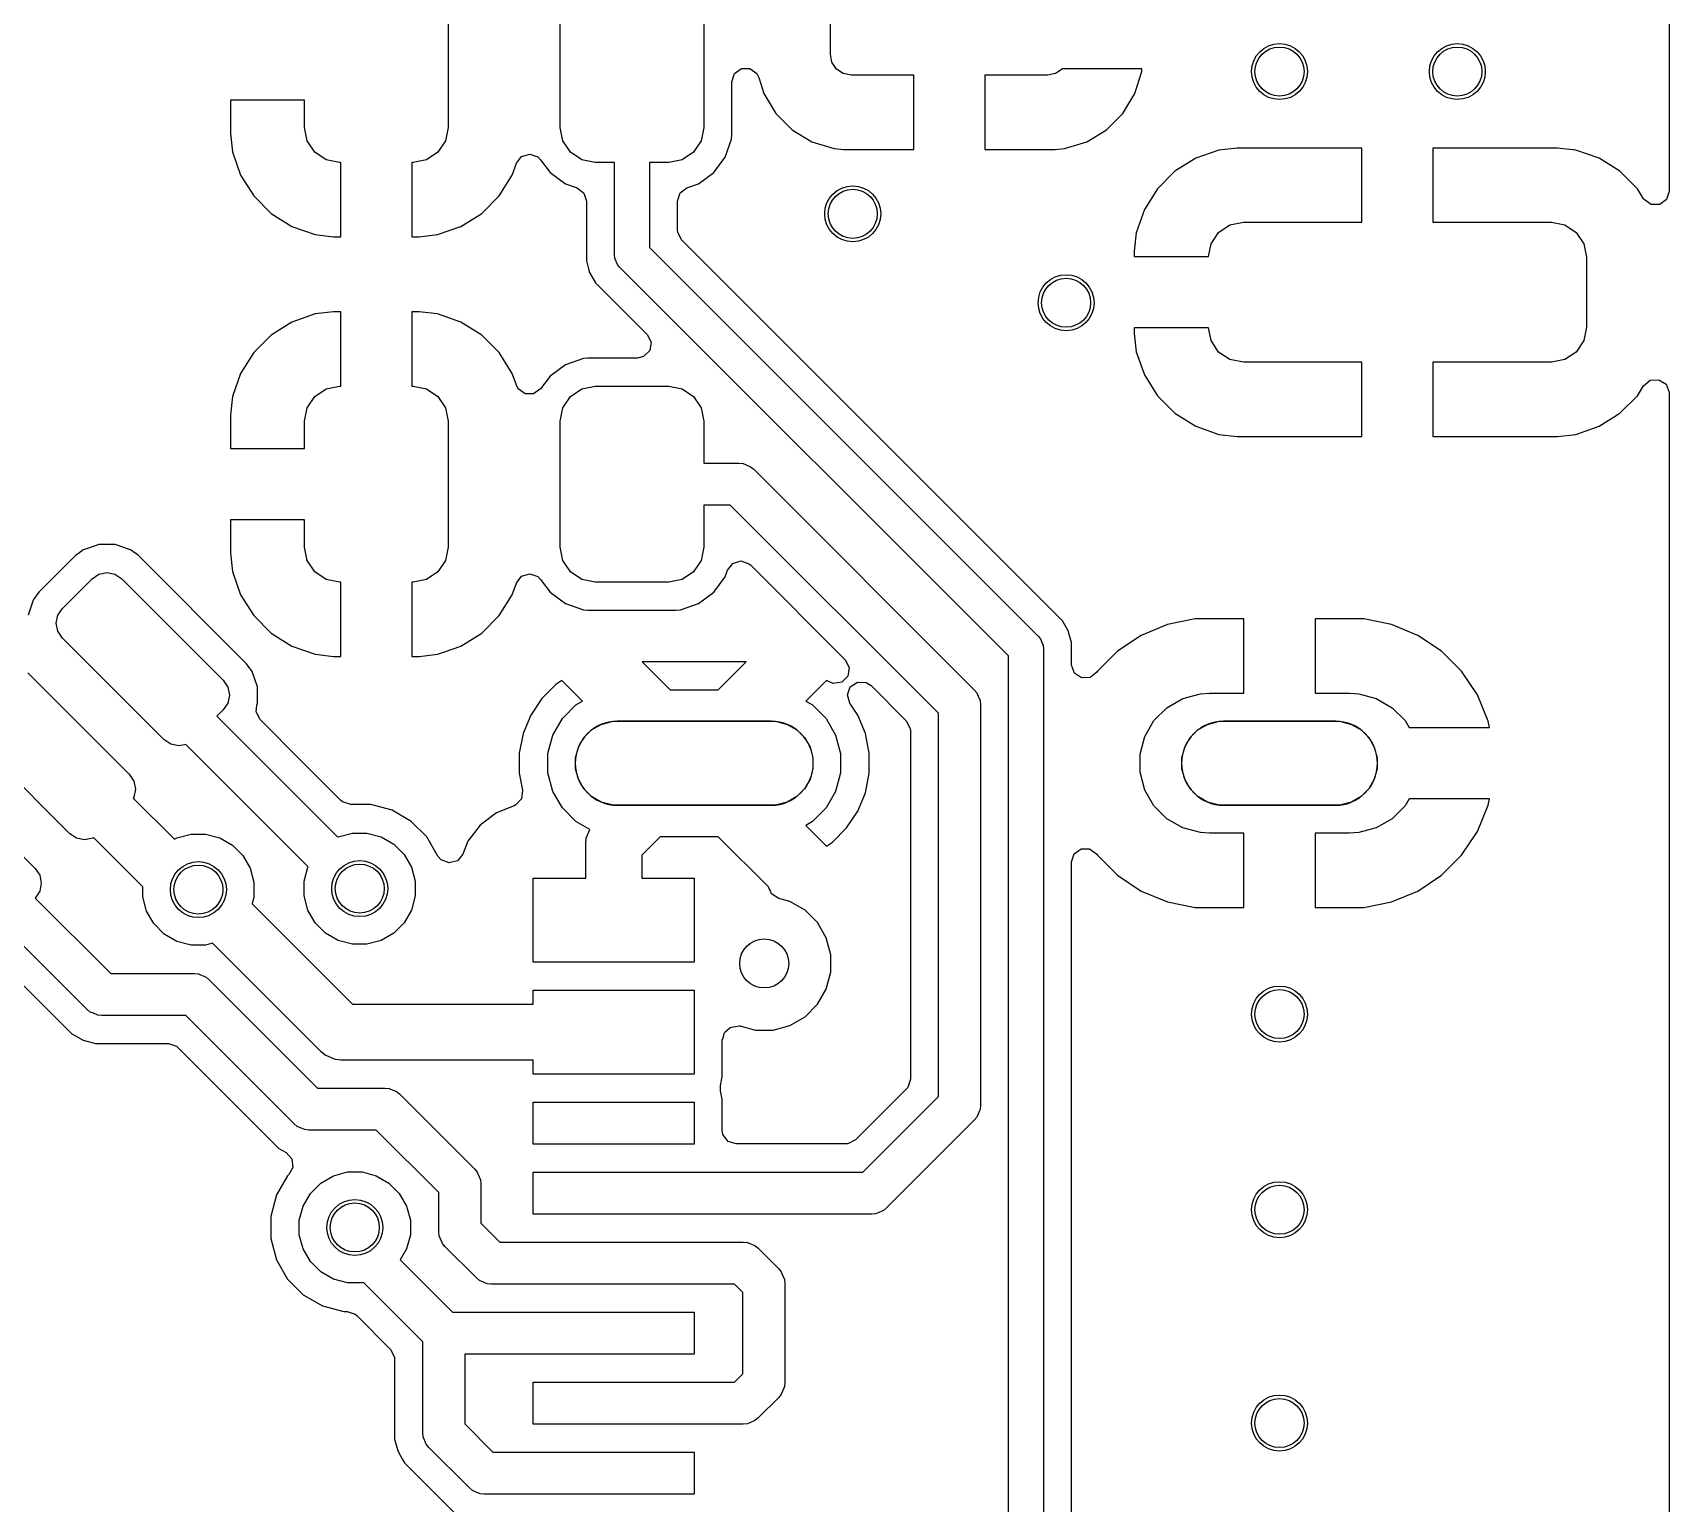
# Model space of a CAD drawing. Extents: x 3.9 to 7.48, y -4.89 to -2.91.
# Drawn here: x 7.0181 to 7.4783, y -4.6701 to -4.2566 of the extents above; entities that cross this region are included whole.
import ezdxf

# ---------------------------------------------------------------- set-up
doc = ezdxf.new("R2010")
doc.units = 0
doc.header["$MEASUREMENT"] = 0
doc.layers.add('BLACK', color=7, linetype='CONTINUOUS')

msp = doc.modelspace()

# ---------------------------------------------------------------- linework, layer by layer
at = {"layer": 'BLACK', "linetype": 'CONTINUOUS'}
for p, q in [((7.47826, -4.11383), (7.47826, -4.3012)), ((7.13493, -4.2478), (7.13493, -4.28323)), ((7.16642, -4.28323), (7.16642, -4.2478)), ((7.20678, -4.2478), (7.20678, -4.28323)), ((7.24238, -4.26263), (7.24238, -4.25082)), ((7.24283, -4.26489), (7.24238, -4.26263)), ((7.24411, -4.26681), (7.24283, -4.26489)), ((7.21467, -4.27037), (7.21542, -4.26808)), ((7.21542, -4.26808), (7.21736, -4.26667)), ((7.21736, -4.26667), (7.21977, -4.26667)), ((7.21977, -4.26667), (7.22172, -4.26808)), ((7.22172, -4.26808), (7.22229, -4.26921)), ((7.22229, -4.26921), (7.22369, -4.2737)), ((7.24602, -4.26809), (7.24411, -4.26681)), ((7.24828, -4.26854), (7.24602, -4.26809)), ((7.26584, -4.26854), (7.24828, -4.26854)), ((7.26584, -4.28941), (7.26584, -4.26854)), ((7.3034, -4.26854), (7.28584, -4.26854)), ((7.28584, -4.26854), (7.28584, -4.28941)), ((7.30566, -4.26809), (7.3034, -4.26854)), ((7.30758, -4.26681), (7.30566, -4.26809)), ((7.30763, -4.26673), (7.30758, -4.26681)), ((7.33, -4.26673), (7.30763, -4.26673)), ((7.32799, -4.2737), (7.32993, -4.2675)), ((7.32993, -4.2675), (7.33, -4.26673)), ((7.32993, -4.2675), (7.32993, -4.2675)), ((7.21467, -4.28537), (7.21467, -4.27037)), ((7.22369, -4.2737), (7.22369, -4.2737)), ((7.22369, -4.2737), (7.22705, -4.27927)), ((7.32463, -4.27927), (7.32799, -4.2737)), ((7.32799, -4.2737), (7.32799, -4.2737)), ((7.09457, -4.27552), (7.07371, -4.27552)), ((7.07371, -4.27552), (7.07371, -4.27552)), ((7.07371, -4.27552), (7.07371, -4.28496)), ((7.09457, -4.28323), (7.09457, -4.27552)), ((7.22705, -4.27927), (7.23165, -4.28386)), ((7.32003, -4.28386), (7.32463, -4.27927)), ((7.09532, -4.287), (7.09457, -4.28323)), ((7.13493, -4.28323), (7.13418, -4.287)), ((7.16717, -4.287), (7.16642, -4.28323)), ((7.20678, -4.28323), (7.20603, -4.287)), ((7.23165, -4.28386), (7.23721, -4.28723)), ((7.31447, -4.28723), (7.32003, -4.28386)), ((7.07371, -4.28496), (7.07429, -4.29011)), ((7.09746, -4.29019), (7.09532, -4.287)), ((7.13418, -4.287), (7.13204, -4.29019)), ((7.16931, -4.29019), (7.16717, -4.287)), ((7.20603, -4.287), (7.20389, -4.29019)), ((7.21279, -4.29161), (7.21456, -4.28657)), ((7.21456, -4.28657), (7.21467, -4.28537)), ((7.21467, -4.28537), (7.21467, -4.28537)), ((7.23721, -4.28723), (7.23721, -4.28723)), ((7.23721, -4.28723), (7.24342, -4.28916)), ((7.30826, -4.28916), (7.31447, -4.28723)), ((7.31447, -4.28723), (7.31447, -4.28723)), ((7.07429, -4.29011), (7.07429, -4.29011)), ((7.07429, -4.29011), (7.07657, -4.29664)), ((7.10065, -4.29233), (7.09746, -4.29019)), ((7.10441, -4.29308), (7.10065, -4.29233)), ((7.10475, -4.29308), (7.10441, -4.29308)), ((7.10475, -4.31394), (7.10475, -4.29308)), ((7.12508, -4.29308), (7.12475, -4.29308)), ((7.12475, -4.29308), (7.12475, -4.31394)), ((7.12885, -4.29233), (7.12508, -4.29308)), ((7.13204, -4.29019), (7.12885, -4.29233)), ((7.15409, -4.29332), (7.15555, -4.2914)), ((7.15555, -4.2914), (7.15786, -4.29071)), ((7.15786, -4.29071), (7.16013, -4.2915)), ((7.16013, -4.2915), (7.16091, -4.29229)), ((7.16091, -4.29229), (7.16358, -4.29592)), ((7.1725, -4.29233), (7.16931, -4.29019)), ((7.17627, -4.29308), (7.1725, -4.29233)), ((7.18168, -4.29308), (7.17627, -4.29308)), ((7.18168, -4.31902), (7.18168, -4.29308)), ((7.19693, -4.29308), (7.19152, -4.29308)), ((7.19152, -4.29308), (7.19152, -4.31698)), ((7.2007, -4.29233), (7.19693, -4.29308)), ((7.20389, -4.29019), (7.2007, -4.29233)), ((7.20962, -4.29592), (7.21279, -4.29161)), ((7.24342, -4.28916), (7.24342, -4.28916)), ((7.24342, -4.28916), (7.24612, -4.28941)), ((7.24612, -4.28941), (7.24612, -4.28941)), ((7.24612, -4.28941), (7.26584, -4.28941)), ((7.26584, -4.28941), (7.26584, -4.28941)), ((7.28584, -4.28941), (7.28584, -4.28941)), ((7.28584, -4.28941), (7.30556, -4.28941)), ((7.30556, -4.28941), (7.30826, -4.28916)), ((7.30556, -4.28941), (7.30556, -4.28941)), ((7.30826, -4.28916), (7.30826, -4.28916)), ((7.34511, -4.29188), (7.33925, -4.29556)), ((7.35164, -4.28959), (7.34511, -4.29188)), ((7.35679, -4.28901), (7.35164, -4.28959)), ((7.35164, -4.28959), (7.35164, -4.28959)), ((7.39182, -4.28901), (7.35679, -4.28901)), ((7.39182, -4.30988), (7.39182, -4.28901)), ((7.39182, -4.28901), (7.39182, -4.28901)), ((7.44686, -4.28901), (7.41182, -4.28901)), ((7.41182, -4.28901), (7.41182, -4.28901)), ((7.41182, -4.28901), (7.41182, -4.30988)), ((7.45201, -4.28959), (7.44686, -4.28901)), ((7.45854, -4.29188), (7.45201, -4.28959)), ((7.45201, -4.28959), (7.45201, -4.28959)), ((7.4644, -4.29556), (7.45854, -4.29188)), ((7.07657, -4.29664), (7.08025, -4.3025)), ((7.14925, -4.3025), (7.15293, -4.29664)), ((7.15293, -4.29664), (7.15409, -4.29332)), ((7.16358, -4.29592), (7.16358, -4.29592)), ((7.16358, -4.29592), (7.16358, -4.29592)), ((7.16358, -4.29592), (7.16358, -4.29592)), ((7.16358, -4.29592), (7.16358, -4.29592)), ((7.16358, -4.29592), (7.16788, -4.29909)), ((7.20532, -4.29909), (7.20962, -4.29592)), ((7.33925, -4.29556), (7.33436, -4.30045)), ((7.46929, -4.30045), (7.4644, -4.29556)), ((7.4644, -4.29556), (7.4644, -4.29556)), ((7.16788, -4.29909), (7.16788, -4.29909)), ((7.16788, -4.29909), (7.16788, -4.29909)), ((7.16788, -4.29909), (7.17117, -4.30024)), ((7.17117, -4.30024), (7.17309, -4.3017)), ((7.17309, -4.3017), (7.17379, -4.30392)), ((7.19942, -4.30392), (7.20016, -4.30163)), ((7.20016, -4.30163), (7.20203, -4.30024)), ((7.20203, -4.30024), (7.20532, -4.29909)), ((7.33436, -4.30045), (7.33067, -4.30631)), ((7.47106, -4.30327), (7.46929, -4.30045)), ((7.47826, -4.3012), (7.47752, -4.30349)), ((7.08025, -4.3025), (7.08515, -4.30739)), ((7.14435, -4.30739), (7.14925, -4.3025)), ((7.17379, -4.30392), (7.17379, -4.31733)), ((7.19942, -4.3121), (7.19942, -4.30392)), ((7.33067, -4.30631), (7.32839, -4.31284)), ((7.47121, -4.30349), (7.47106, -4.30327)), ((7.47316, -4.30491), (7.47121, -4.30349)), ((7.47557, -4.30491), (7.47316, -4.30491)), ((7.47752, -4.30349), (7.47557, -4.30491)), ((7.08515, -4.30739), (7.08515, -4.30739)), ((7.08515, -4.30739), (7.09101, -4.31108)), ((7.09101, -4.31108), (7.09754, -4.31336)), ((7.13196, -4.31336), (7.13849, -4.31108)), ((7.13849, -4.31108), (7.14435, -4.30739)), ((7.35156, -4.31276), (7.35475, -4.31063)), ((7.35475, -4.31063), (7.35852, -4.30988)), ((7.35852, -4.30988), (7.39182, -4.30988)), ((7.41182, -4.30988), (7.44513, -4.30988)), ((7.44513, -4.30988), (7.4489, -4.31063)), ((7.4489, -4.31063), (7.45209, -4.31276)), ((7.09754, -4.31336), (7.09754, -4.31336)), ((7.09754, -4.31336), (7.10269, -4.31394)), ((7.10269, -4.31394), (7.10269, -4.31394)), ((7.10269, -4.31394), (7.10475, -4.31394)), ((7.10475, -4.31394), (7.10475, -4.31394)), ((7.12475, -4.31394), (7.12475, -4.31394)), ((7.12475, -4.31394), (7.12681, -4.31394)), ((7.12681, -4.31394), (7.13196, -4.31336)), ((7.12681, -4.31394), (7.12681, -4.31394)), ((7.13196, -4.31336), (7.13196, -4.31336)), ((7.19946, -4.31271), (7.19942, -4.3121)), ((7.20056, -4.31486), (7.19946, -4.31271)), ((7.2037, -4.318), (7.20056, -4.31486)), ((7.32839, -4.31285), (7.32781, -4.318)), ((7.32839, -4.31284), (7.32839, -4.31285)), ((7.34871, -4.31956), (7.34942, -4.31595)), ((7.34942, -4.31595), (7.35156, -4.31276)), ((7.45209, -4.31276), (7.45422, -4.31595)), ((7.45422, -4.31595), (7.45497, -4.31972)), ((7.17379, -4.31733), (7.17379, -4.32071)), ((7.17379, -4.32071), (7.1744, -4.32299)), ((7.18177, -4.31998), (7.18168, -4.31902)), ((7.18188, -4.32024), (7.18177, -4.31998)), ((7.18177, -4.31998), (7.18177, -4.31998)), ((7.18251, -4.32176), (7.18188, -4.32024)), ((7.19152, -4.31698), (7.30084, -4.4263)), ((7.22527, -4.33956), (7.2037, -4.318)), ((7.32781, -4.318), (7.32781, -4.31956)), ((7.32781, -4.31956), (7.32781, -4.31956)), ((7.32781, -4.31956), (7.34871, -4.31956)), ((7.45497, -4.31972), (7.45497, -4.33941)), ((7.1744, -4.32299), (7.17466, -4.32397)), ((7.17466, -4.32397), (7.17635, -4.32689)), ((7.18312, -4.3225), (7.18251, -4.32176)), ((7.18251, -4.32176), (7.18251, -4.32176)), ((7.29244, -4.43182), (7.18312, -4.3225)), ((7.17635, -4.32689), (7.17635, -4.32689)), ((7.17635, -4.32689), (7.19087, -4.34141)), ((7.09101, -4.33796), (7.08515, -4.34164)), ((7.09754, -4.33567), (7.09101, -4.33796)), ((7.10269, -4.33509), (7.09754, -4.33567)), ((7.09754, -4.33567), (7.09754, -4.33567)), ((7.10475, -4.33509), (7.10269, -4.33509)), ((7.10475, -4.35596), (7.10475, -4.33509)), ((7.10475, -4.33509), (7.10475, -4.33509)), ((7.12681, -4.33509), (7.12475, -4.33509)), ((7.12475, -4.33509), (7.12475, -4.33509)), ((7.12475, -4.33509), (7.12475, -4.35596)), ((7.13196, -4.33567), (7.12681, -4.33509)), ((7.13849, -4.33796), (7.13196, -4.33567)), ((7.13196, -4.33567), (7.13196, -4.33567)), ((7.14435, -4.34164), (7.13849, -4.33796)), ((7.08515, -4.34164), (7.08025, -4.34653)), ((7.14925, -4.34653), (7.14435, -4.34164)), ((7.14435, -4.34164), (7.14435, -4.34164)), ((7.19087, -4.34141), (7.19196, -4.34356)), ((7.19196, -4.34356), (7.19158, -4.34594)), ((7.30761, -4.42191), (7.22527, -4.33956)), ((7.32781, -4.33956), (7.32781, -4.34113)), ((7.34871, -4.33956), (7.32781, -4.33956)), ((7.32781, -4.33956), (7.32781, -4.33956)), ((7.32781, -4.34113), (7.32839, -4.34628)), ((7.34942, -4.34317), (7.34871, -4.33956)), ((7.35156, -4.34637), (7.34942, -4.34317)), ((7.45422, -4.34317), (7.45209, -4.34637)), ((7.45497, -4.33941), (7.45422, -4.34317)), ((7.08025, -4.34653), (7.07657, -4.35239)), ((7.15293, -4.35239), (7.14925, -4.34653)), ((7.17293, -4.34818), (7.16788, -4.34994)), ((7.17413, -4.34806), (7.17293, -4.34818)), ((7.17293, -4.34818), (7.17293, -4.34818)), ((7.18811, -4.34806), (7.17413, -4.34806)), ((7.18988, -4.34764), (7.18811, -4.34806)), ((7.19158, -4.34594), (7.18988, -4.34764)), ((7.32839, -4.34628), (7.32839, -4.34628)), ((7.32839, -4.34628), (7.33067, -4.35281)), ((7.35475, -4.3485), (7.35156, -4.34637)), ((7.45209, -4.34637), (7.4489, -4.3485)), ((7.07657, -4.35239), (7.07429, -4.35892)), ((7.15409, -4.35572), (7.15293, -4.35239)), ((7.16788, -4.34994), (7.16358, -4.35312)), ((7.33067, -4.35281), (7.33436, -4.35867)), ((7.35852, -4.34925), (7.35475, -4.3485)), ((7.39182, -4.34925), (7.35852, -4.34925)), ((7.39182, -4.37012), (7.39182, -4.34925)), ((7.44513, -4.34925), (7.41182, -4.34925)), ((7.41182, -4.34925), (7.41182, -4.37012)), ((7.4489, -4.3485), (7.44513, -4.34925)), ((7.09746, -4.35884), (7.10065, -4.35671)), ((7.10065, -4.35671), (7.10441, -4.35596)), ((7.10441, -4.35596), (7.10475, -4.35596)), ((7.12475, -4.35596), (7.12508, -4.35596)), ((7.12508, -4.35596), (7.12885, -4.35671)), ((7.12885, -4.35671), (7.13204, -4.35884)), ((7.1546, -4.3567), (7.15409, -4.35572)), ((7.15654, -4.35813), (7.1546, -4.3567)), ((7.16091, -4.35674), (7.15895, -4.35815)), ((7.16358, -4.35312), (7.16091, -4.35674)), ((7.16358, -4.35312), (7.16358, -4.35312)), ((7.16931, -4.35884), (7.1725, -4.35671)), ((7.1725, -4.35671), (7.17627, -4.35596)), ((7.17627, -4.35596), (7.19693, -4.35596)), ((7.19693, -4.35596), (7.2007, -4.35671)), ((7.2007, -4.35671), (7.20389, -4.35884)), ((7.46929, -4.35867), (7.47106, -4.35586)), ((7.47106, -4.35586), (7.47291, -4.35431)), ((7.47291, -4.35431), (7.47532, -4.35415)), ((7.47532, -4.35415), (7.47736, -4.35543)), ((7.47736, -4.35543), (7.47825, -4.35767)), ((7.07429, -4.35892), (7.07371, -4.36407)), ((7.07429, -4.35892), (7.07429, -4.35892)), ((7.09457, -4.3658), (7.09532, -4.36203)), ((7.09532, -4.36203), (7.09746, -4.35884)), ((7.13204, -4.35884), (7.13418, -4.36203)), ((7.13418, -4.36203), (7.13493, -4.3658)), ((7.15895, -4.35815), (7.15654, -4.35813)), ((7.16642, -4.3658), (7.16717, -4.36203)), ((7.16717, -4.36203), (7.16931, -4.35884)), ((7.20389, -4.35884), (7.20603, -4.36203)), ((7.20603, -4.36203), (7.20678, -4.3658)), ((7.33436, -4.35867), (7.33925, -4.36357)), ((7.4644, -4.36357), (7.46929, -4.35867)), ((7.46929, -4.35867), (7.46929, -4.35867)), ((7.47825, -4.35767), (7.47826, -4.35793)), ((7.47826, -4.35793), (7.47826, -4.88321)), ((7.07371, -4.36407), (7.07371, -4.37352)), ((7.09457, -4.37352), (7.09457, -4.3658)), ((7.13493, -4.3658), (7.13493, -4.40123)), ((7.16642, -4.40123), (7.16642, -4.3658)), ((7.20678, -4.3658), (7.20678, -4.37761)), ((7.33925, -4.36357), (7.33925, -4.36357)), ((7.33925, -4.36357), (7.34511, -4.36725)), ((7.45854, -4.36725), (7.4644, -4.36357)), ((7.34511, -4.36725), (7.35164, -4.36953)), ((7.35164, -4.36953), (7.35164, -4.36953)), ((7.35164, -4.36953), (7.35679, -4.37012)), ((7.35679, -4.37012), (7.35679, -4.37012)), ((7.35679, -4.37012), (7.39182, -4.37012)), ((7.39182, -4.37012), (7.39182, -4.37012)), ((7.41182, -4.37012), (7.41182, -4.37012)), ((7.41182, -4.37012), (7.44686, -4.37012)), ((7.44686, -4.37012), (7.45201, -4.36953)), ((7.44686, -4.37012), (7.44686, -4.37012)), ((7.45201, -4.36953), (7.45854, -4.36725)), ((7.45201, -4.36953), (7.45201, -4.36953)), ((7.07371, -4.37352), (7.07371, -4.37352)), ((7.07371, -4.37352), (7.09457, -4.37352)), ((7.20678, -4.37761), (7.21667, -4.37761)), ((7.21667, -4.37761), (7.21783, -4.37772)), ((7.21783, -4.37772), (7.21849, -4.378)), ((7.21849, -4.378), (7.21996, -4.37861)), ((7.21996, -4.37861), (7.22085, -4.37934)), ((7.22085, -4.37934), (7.28285, -4.44134)), ((7.21423, -4.38942), (7.20678, -4.38942)), ((7.20678, -4.38942), (7.20678, -4.40123)), ((7.27277, -4.44796), (7.21423, -4.38942)), ((7.09457, -4.39352), (7.07371, -4.39352)), ((7.07371, -4.39352), (7.07371, -4.39352)), ((7.07371, -4.39352), (7.07371, -4.40296)), ((7.09457, -4.40123), (7.09457, -4.39352)), ((7.031, -4.40298), (7.03014, -4.40361)), ((7.03232, -4.40199), (7.031, -4.40298)), ((7.03377, -4.40149), (7.03232, -4.40199)), ((7.03667, -4.40049), (7.03377, -4.40149)), ((7.04128, -4.40049), (7.03667, -4.40049)), ((7.04504, -4.40178), (7.04128, -4.40049)), ((7.04563, -4.40199), (7.04504, -4.40178)), ((7.04564, -4.40199), (7.04563, -4.40199)), ((7.04781, -4.40361), (7.04564, -4.40199)), ((7.07371, -4.40296), (7.07429, -4.40811)), ((7.09532, -4.405), (7.09457, -4.40123)), ((7.13493, -4.40123), (7.13418, -4.405)), ((7.16717, -4.405), (7.16642, -4.40123)), ((7.20678, -4.40123), (7.20603, -4.405)), ((7.03014, -4.40361), (7.01994, -4.41381)), ((7.07764, -4.43344), (7.04781, -4.40361)), ((7.04781, -4.40361), (7.04781, -4.40361)), ((7.04781, -4.40361), (7.04781, -4.40361)), ((7.07429, -4.40811), (7.07429, -4.40811)), ((7.07429, -4.40811), (7.07657, -4.41464)), ((7.09746, -4.40819), (7.09532, -4.405)), ((7.10065, -4.41033), (7.09746, -4.40819)), ((7.13204, -4.40819), (7.12885, -4.41033)), ((7.13418, -4.405), (7.13204, -4.40819)), ((7.16931, -4.40819), (7.16717, -4.405)), ((7.1725, -4.41033), (7.16931, -4.40819)), ((7.20389, -4.40819), (7.2007, -4.41033)), ((7.20603, -4.405), (7.20389, -4.40819)), ((7.21279, -4.40961), (7.21346, -4.40772)), ((7.21346, -4.40772), (7.21492, -4.4058)), ((7.21492, -4.4058), (7.21722, -4.40511)), ((7.21722, -4.40511), (7.2195, -4.4059)), ((7.2195, -4.4059), (7.21989, -4.40625)), ((7.21989, -4.40625), (7.24659, -4.43294)), ((7.02645, -4.41847), (7.0348, -4.41012)), ((7.0348, -4.41012), (7.03672, -4.40884)), ((7.03672, -4.40884), (7.03898, -4.40839)), ((7.03898, -4.40839), (7.04124, -4.40884)), ((7.04124, -4.40884), (7.04315, -4.41012)), ((7.04315, -4.41012), (7.07169, -4.43865)), ((7.10441, -4.41108), (7.10065, -4.41033)), ((7.10475, -4.41108), (7.10441, -4.41108)), ((7.10475, -4.43194), (7.10475, -4.41108)), ((7.12508, -4.41108), (7.12475, -4.41108)), ((7.12475, -4.41108), (7.12475, -4.43194)), ((7.12885, -4.41033), (7.12508, -4.41108)), ((7.15293, -4.41464), (7.15409, -4.41132)), ((7.15409, -4.41132), (7.15555, -4.4094)), ((7.15555, -4.4094), (7.15786, -4.40871)), ((7.15786, -4.40871), (7.16013, -4.4095)), ((7.16013, -4.4095), (7.16091, -4.41029)), ((7.16091, -4.41029), (7.16358, -4.41392)), ((7.17627, -4.41108), (7.1725, -4.41033)), ((7.19693, -4.41108), (7.17627, -4.41108)), ((7.2007, -4.41033), (7.19693, -4.41108)), ((7.20962, -4.41392), (7.21279, -4.40961)), ((7.01825, -4.41619), (7.01683, -4.42034)), ((7.01832, -4.41599), (7.01825, -4.41619)), ((7.01985, -4.41394), (7.01832, -4.41599)), ((7.01994, -4.41381), (7.01985, -4.41394)), ((7.07657, -4.41464), (7.08025, -4.4205)), ((7.14925, -4.4205), (7.15293, -4.41464)), ((7.16358, -4.41392), (7.16358, -4.41392)), ((7.16358, -4.41392), (7.16358, -4.41392)), ((7.16358, -4.41392), (7.16358, -4.41392)), ((7.16358, -4.41392), (7.16358, -4.41392)), ((7.16358, -4.41392), (7.16788, -4.41709)), ((7.16788, -4.41709), (7.16788, -4.41709)), ((7.16788, -4.41709), (7.16788, -4.41709)), ((7.16788, -4.41709), (7.17293, -4.41886)), ((7.20027, -4.41886), (7.20532, -4.41709)), ((7.20532, -4.41709), (7.20962, -4.41392)), ((7.02472, -4.42265), (7.02517, -4.42039)), ((7.02517, -4.42039), (7.02645, -4.41847)), ((7.08025, -4.4205), (7.08515, -4.42539)), ((7.14435, -4.42539), (7.14925, -4.4205)), ((7.17293, -4.41886), (7.17413, -4.41897)), ((7.17413, -4.41897), (7.17413, -4.41897)), ((7.17413, -4.41897), (7.17413, -4.41897)), ((7.17413, -4.41897), (7.19907, -4.41897)), ((7.19907, -4.41897), (7.20027, -4.41886)), ((7.19907, -4.41897), (7.19907, -4.41897)), ((7.30917, -4.42461), (7.30761, -4.42191)), ((7.30761, -4.42191), (7.30761, -4.42191)), ((7.30761, -4.42191), (7.30761, -4.42191)), ((7.30761, -4.42191), (7.30761, -4.42191)), ((7.345, -4.42143), (7.33716, -4.42299)), ((7.35867, -4.42143), (7.345, -4.42143)), ((7.35867, -4.4423), (7.35867, -4.42143)), ((7.35867, -4.42143), (7.35867, -4.42143)), ((7.37867, -4.42143), (7.37867, -4.4423)), ((7.39235, -4.42143), (7.37867, -4.42143)), ((7.37867, -4.42143), (7.37867, -4.42143)), ((7.40019, -4.42299), (7.39235, -4.42143)), ((7.02517, -4.4249), (7.02472, -4.42265)), ((7.02645, -4.42682), (7.02517, -4.4249)), ((7.08515, -4.42539), (7.08515, -4.42539)), ((7.08515, -4.42539), (7.09101, -4.42908)), ((7.13849, -4.42908), (7.14435, -4.42539)), ((7.30084, -4.4263), (7.30145, -4.42704)), ((7.3093, -4.42483), (7.30917, -4.42461)), ((7.30947, -4.42549), (7.3093, -4.42483)), ((7.30982, -4.42678), (7.30947, -4.42549)), ((7.32978, -4.42605), (7.32314, -4.43049)), ((7.33716, -4.42299), (7.32978, -4.42605)), ((7.32978, -4.42605), (7.32978, -4.42605)), ((7.40757, -4.42605), (7.40019, -4.42299)), ((7.41421, -4.43049), (7.40757, -4.42605)), ((7.40757, -4.42605), (7.40757, -4.42605)), ((7.05498, -4.45536), (7.02645, -4.42682)), ((7.09101, -4.42908), (7.09754, -4.43136)), ((7.13196, -4.43136), (7.13392, -4.43068)), ((7.13392, -4.43068), (7.13849, -4.42908)), ((7.30145, -4.42704), (7.30145, -4.42704)), ((7.30145, -4.42704), (7.30193, -4.42821)), ((7.30193, -4.42821), (7.30205, -4.4285)), ((7.30205, -4.4285), (7.30218, -4.42882)), ((7.30218, -4.42882), (7.30228, -4.42978)), ((7.30228, -4.42978), (7.30228, -4.67635)), ((7.31017, -4.42809), (7.30982, -4.42678)), ((7.30982, -4.42678), (7.30982, -4.42678)), ((7.30982, -4.42678), (7.30982, -4.42678)), ((7.31017, -4.43424), (7.31017, -4.42809)), ((7.31017, -4.42809), (7.31017, -4.42809)), ((7.32314, -4.43049), (7.31749, -4.43614)), ((7.32314, -4.43049), (7.32314, -4.43049)), ((7.41986, -4.43614), (7.41421, -4.43049)), ((7.41421, -4.43049), (7.41421, -4.43049)), ((7.07819, -4.434), (7.07764, -4.43344)), ((7.07981, -4.43617), (7.07819, -4.434)), ((7.07819, -4.434), (7.07819, -4.434)), ((7.07819, -4.434), (7.07819, -4.434)), ((7.09754, -4.43136), (7.09754, -4.43136)), ((7.09754, -4.43136), (7.10269, -4.43194)), ((7.10269, -4.43194), (7.10269, -4.43194)), ((7.10269, -4.43194), (7.10475, -4.43194)), ((7.10475, -4.43194), (7.10475, -4.43194)), ((7.12475, -4.43194), (7.12475, -4.43194)), ((7.12475, -4.43194), (7.12681, -4.43194)), ((7.12681, -4.43194), (7.13196, -4.43136)), ((7.12681, -4.43194), (7.12681, -4.43194)), ((7.13196, -4.43136), (7.13196, -4.43136)), ((7.21873, -4.43344), (7.18948, -4.43344)), ((7.18948, -4.43344), (7.19736, -4.44132)), ((7.21086, -4.44132), (7.21873, -4.43344)), ((7.24659, -4.43294), (7.24768, -4.43509)), ((7.24768, -4.43509), (7.2473, -4.43747)), ((7.29244, -4.67432), (7.29244, -4.43182)), ((7.31017, -4.43439), (7.31017, -4.43424)), ((7.31101, -4.43665), (7.31017, -4.43439)), ((7.01671, -4.43656), (7.04524, -4.4651)), ((7.07169, -4.43865), (7.07297, -4.44057)), ((7.08131, -4.44053), (7.07981, -4.43617)), ((7.07981, -4.43617), (7.07981, -4.43617)), ((7.07981, -4.43617), (7.07981, -4.43617)), ((7.16524, -4.43981), (7.16127, -4.44379)), ((7.16691, -4.4387), (7.16524, -4.43981)), ((7.17272, -4.44451), (7.16691, -4.4387)), ((7.24131, -4.4387), (7.2355, -4.44451)), ((7.24167, -4.43894), (7.24131, -4.4387)), ((7.24322, -4.43955), (7.24167, -4.43894)), ((7.2456, -4.43917), (7.24322, -4.43955)), ((7.2473, -4.43747), (7.2456, -4.43917)), ((7.248, -4.44052), (7.25, -4.43918)), ((7.25, -4.43918), (7.25241, -4.43927)), ((7.25241, -4.43927), (7.25382, -4.44017)), ((7.25382, -4.44017), (7.26373, -4.45009)), ((7.31301, -4.43799), (7.31101, -4.43665)), ((7.31542, -4.4379), (7.31301, -4.43799)), ((7.31731, -4.43641), (7.31542, -4.4379)), ((7.31749, -4.43614), (7.31731, -4.43641)), ((7.31749, -4.43614), (7.31749, -4.43614)), ((7.4243, -4.44278), (7.41986, -4.43614)), ((7.41986, -4.43614), (7.41986, -4.43614)), ((7.07297, -4.44057), (7.07342, -4.44283)), ((7.07342, -4.44283), (7.07297, -4.44509)), ((7.08131, -4.44513), (7.08131, -4.44053)), ((7.16127, -4.44379), (7.15814, -4.44847)), ((7.16127, -4.44379), (7.16127, -4.44379)), ((7.17086, -4.44559), (7.17272, -4.44451)), ((7.19736, -4.44132), (7.21086, -4.44132)), ((7.2355, -4.44451), (7.23736, -4.44559)), ((7.24717, -4.44278), (7.248, -4.44052)), ((7.24782, -4.4451), (7.24717, -4.44278)), ((7.28285, -4.44134), (7.28359, -4.44224)), ((7.28359, -4.44224), (7.28396, -4.44314)), ((7.28396, -4.44314), (7.28447, -4.44436)), ((7.28447, -4.44436), (7.28458, -4.44552)), ((7.33701, -4.44637), (7.34146, -4.4438)), ((7.34146, -4.4438), (7.34642, -4.44247)), ((7.34642, -4.44247), (7.34899, -4.4423)), ((7.34899, -4.4423), (7.35867, -4.4423)), ((7.37867, -4.4423), (7.38836, -4.4423)), ((7.38836, -4.4423), (7.39093, -4.44247)), ((7.39093, -4.44247), (7.39589, -4.4438)), ((7.39589, -4.4438), (7.40034, -4.44637)), ((7.42735, -4.45016), (7.4243, -4.44278)), ((7.4243, -4.44278), (7.4243, -4.44278)), ((7.07169, -4.447), (7.06992, -4.44877)), ((7.06992, -4.44877), (7.10391, -4.48276)), ((7.07297, -4.44509), (7.07169, -4.447)), ((7.08095, -4.44758), (7.08111, -4.44571)), ((7.08204, -4.44973), (7.08095, -4.44758)), ((7.08111, -4.44571), (7.08131, -4.44513)), ((7.15814, -4.44847), (7.15599, -4.45366)), ((7.15814, -4.44847), (7.15814, -4.44847)), ((7.16434, -4.45408), (7.16704, -4.4494)), ((7.16704, -4.4494), (7.17086, -4.44559)), ((7.23736, -4.44559), (7.24118, -4.4494)), ((7.24118, -4.4494), (7.24387, -4.45408)), ((7.25007, -4.44847), (7.24782, -4.4451)), ((7.25222, -4.45366), (7.25007, -4.44847)), ((7.25007, -4.44847), (7.25007, -4.44847)), ((7.27277, -4.55574), (7.27277, -4.44796)), ((7.28458, -4.44552), (7.28458, -4.55819)), ((7.33337, -4.45), (7.33701, -4.44637)), ((7.40034, -4.44637), (7.40398, -4.45)), ((7.02854, -4.4818), (7, -4.45327)), ((7.09369, -4.46138), (7.08204, -4.44973)), ((7.15599, -4.45366), (7.1549, -4.45917)), ((7.15599, -4.45366), (7.15599, -4.45366)), ((7.16295, -4.45929), (7.16434, -4.45408)), ((7.17308, -4.4548), (7.17526, -4.45261)), ((7.17526, -4.45261), (7.17793, -4.45107)), ((7.17793, -4.45107), (7.18091, -4.45028)), ((7.18091, -4.45028), (7.18245, -4.45017)), ((7.18245, -4.45017), (7.22576, -4.45017)), ((7.22576, -4.45017), (7.2273, -4.45028)), ((7.2273, -4.45028), (7.23028, -4.45107)), ((7.23028, -4.45107), (7.23295, -4.45261)), ((7.23295, -4.45261), (7.23513, -4.4548)), ((7.24387, -4.45408), (7.24527, -4.45929)), ((7.25332, -4.45917), (7.25222, -4.45366)), ((7.25222, -4.45366), (7.25222, -4.45366)), ((7.26373, -4.45009), (7.26483, -4.45224)), ((7.26483, -4.45224), (7.26488, -4.45285)), ((7.26488, -4.45285), (7.26488, -4.55086)), ((7.3308, -4.45445), (7.33337, -4.45)), ((7.34356, -4.4548), (7.34574, -4.45261)), ((7.34574, -4.45261), (7.34841, -4.45107)), ((7.34841, -4.45107), (7.35139, -4.45028)), ((7.35139, -4.45028), (7.35293, -4.45017)), ((7.35293, -4.45017), (7.38442, -4.45017)), ((7.38442, -4.45017), (7.38596, -4.45028)), ((7.38596, -4.45028), (7.38894, -4.45107)), ((7.38894, -4.45107), (7.39161, -4.45261)), ((7.39161, -4.45261), (7.39379, -4.4548)), ((7.40398, -4.45), (7.40512, -4.45199)), ((7.40512, -4.45199), (7.42772, -4.45199)), ((7.42772, -4.45199), (7.42735, -4.45016)), ((7.42735, -4.45016), (7.42735, -4.45016)), ((7.0569, -4.45664), (7.05498, -4.45536)), ((7.05916, -4.45709), (7.0569, -4.45664)), ((7.06114, -4.45669), (7.05916, -4.45709)), ((7.09556, -4.49111), (7.06114, -4.45669)), ((7.17074, -4.46044), (7.17154, -4.45747)), ((7.17154, -4.45747), (7.17308, -4.4548)), ((7.23513, -4.4548), (7.23667, -4.45747)), ((7.23667, -4.45747), (7.23747, -4.46044)), ((7.32947, -4.45942), (7.3308, -4.45445)), ((7.34122, -4.46044), (7.34201, -4.45747)), ((7.34201, -4.45747), (7.34356, -4.4548)), ((7.39379, -4.4548), (7.39533, -4.45747)), ((7.39533, -4.45747), (7.39613, -4.46044)), ((6.99026, -4.46301), (7.01879, -4.49155)), ((7.10478, -4.47247), (7.09369, -4.46138)), ((7.1549, -4.45917), (7.1549, -4.4648)), ((7.16295, -4.46468), (7.16295, -4.45929)), ((7.17074, -4.46353), (7.17074, -4.46044)), ((7.23747, -4.46044), (7.23747, -4.46353)), ((7.24527, -4.45929), (7.24527, -4.46468)), ((7.25332, -4.4648), (7.25332, -4.45917)), ((7.25332, -4.45917), (7.25332, -4.45917)), ((7.32947, -4.46455), (7.32947, -4.45942)), ((7.34122, -4.46353), (7.34122, -4.46044)), ((7.39613, -4.46044), (7.39613, -4.46353)), ((7.04524, -4.4651), (7.04652, -4.46702)), ((7.04652, -4.46702), (7.04697, -4.46928)), ((7.1549, -4.4648), (7.15585, -4.46957)), ((7.16434, -4.4699), (7.16295, -4.46468)), ((7.17154, -4.46651), (7.17074, -4.46353)), ((7.17308, -4.46918), (7.17154, -4.46651)), ((7.23667, -4.46651), (7.23513, -4.46918)), ((7.23747, -4.46353), (7.23667, -4.46651)), ((7.24527, -4.46468), (7.24387, -4.4699)), ((7.25222, -4.47031), (7.25332, -4.4648)), ((7.25332, -4.4648), (7.25332, -4.4648)), ((7.3308, -4.46952), (7.32947, -4.46455)), ((7.34201, -4.46651), (7.34122, -4.46353)), ((7.34356, -4.46918), (7.34201, -4.46651)), ((7.39533, -4.46651), (7.39379, -4.46918)), ((7.39613, -4.46353), (7.39533, -4.46651)), ((7.04652, -4.47154), (7.04636, -4.47178)), ((7.04636, -4.47178), (7.05795, -4.48337)), ((7.04697, -4.46928), (7.04652, -4.47154)), ((7.10524, -4.47286), (7.10478, -4.47247)), ((7.15556, -4.47197), (7.15393, -4.47373)), ((7.15585, -4.46957), (7.15556, -4.47197)), ((7.16704, -4.47457), (7.16434, -4.4699)), ((7.17526, -4.47136), (7.17308, -4.46918)), ((7.17793, -4.4729), (7.17526, -4.47136)), ((7.23295, -4.47136), (7.23028, -4.4729)), ((7.23513, -4.46918), (7.23295, -4.47136)), ((7.24387, -4.4699), (7.24118, -4.47457)), ((7.25007, -4.47551), (7.25222, -4.47031)), ((7.25222, -4.47031), (7.25222, -4.47031)), ((7.33337, -4.47397), (7.3308, -4.46952)), ((7.34574, -4.47136), (7.34356, -4.46918)), ((7.34841, -4.4729), (7.34574, -4.47136)), ((7.39161, -4.47136), (7.38894, -4.4729)), ((7.39379, -4.46918), (7.39161, -4.47136)), ((7.40512, -4.47199), (7.40398, -4.47397)), ((7.42772, -4.47199), (7.40512, -4.47199)), ((7.42735, -4.47381), (7.42772, -4.47199)), ((7.10753, -4.47361), (7.10524, -4.47286)), ((7.11316, -4.47361), (7.10753, -4.47361)), ((7.11917, -4.47522), (7.11316, -4.47361)), ((7.12456, -4.47833), (7.11917, -4.47522)), ((7.14851, -4.47591), (7.14394, -4.47938)), ((7.15345, -4.47396), (7.14851, -4.47591)), ((7.14851, -4.47591), (7.14851, -4.47591)), ((7.15393, -4.47373), (7.15345, -4.47396)), ((7.17086, -4.47838), (7.16704, -4.47457)), ((7.18091, -4.4737), (7.17793, -4.4729)), ((7.18245, -4.4738), (7.18091, -4.4737)), ((7.22576, -4.4738), (7.18245, -4.4738)), ((7.2273, -4.4737), (7.22576, -4.4738)), ((7.23028, -4.4729), (7.2273, -4.4737)), ((7.24118, -4.47457), (7.23736, -4.47838)), ((7.24695, -4.48018), (7.25007, -4.47551)), ((7.25007, -4.47551), (7.25007, -4.47551)), ((7.33701, -4.4776), (7.33337, -4.47397)), ((7.35139, -4.4737), (7.34841, -4.4729)), ((7.35293, -4.4738), (7.35139, -4.4737)), ((7.38442, -4.4738), (7.35293, -4.4738)), ((7.38596, -4.4737), (7.38442, -4.4738)), ((7.38894, -4.4729), (7.38596, -4.4737)), ((7.40398, -4.47397), (7.40034, -4.4776)), ((7.4243, -4.48119), (7.42735, -4.47381)), ((7.42735, -4.47381), (7.42735, -4.47381)), ((7.03045, -4.48308), (7.02854, -4.4818)), ((7.10402, -4.4827), (7.10799, -4.48164)), ((7.10799, -4.48164), (7.1121, -4.48164)), ((7.1121, -4.48164), (7.11607, -4.4827)), ((7.12896, -4.48273), (7.12456, -4.47833)), ((7.14394, -4.47938), (7.14047, -4.48395)), ((7.14394, -4.47938), (7.14394, -4.47938)), ((7.17476, -4.48064), (7.17086, -4.47838)), ((7.17375, -4.48309), (7.17476, -4.48064)), ((7.23736, -4.47838), (7.2355, -4.47946)), ((7.2355, -4.47946), (7.24131, -4.48527)), ((7.24297, -4.48416), (7.24695, -4.48018)), ((7.24695, -4.48018), (7.24695, -4.48018)), ((7.34146, -4.48017), (7.33701, -4.4776)), ((7.34642, -4.4815), (7.34146, -4.48017)), ((7.34899, -4.48167), (7.34642, -4.4815)), ((7.35867, -4.48167), (7.34899, -4.48167)), ((7.35867, -4.50254), (7.35867, -4.48167)), ((7.38836, -4.48167), (7.37867, -4.48167)), ((7.37867, -4.48167), (7.37867, -4.50254)), ((7.39093, -4.4815), (7.38836, -4.48167)), ((7.39589, -4.48017), (7.39093, -4.4815)), ((7.40034, -4.4776), (7.39589, -4.48017)), ((7.41986, -4.48784), (7.4243, -4.48119)), ((7.4243, -4.48119), (7.4243, -4.48119)), ((7.03271, -4.48353), (7.03045, -4.48308)), ((7.03497, -4.48308), (7.03271, -4.48353)), ((7.03522, -4.48292), (7.03497, -4.48308)), ((7.04906, -4.49676), (7.03522, -4.48292)), ((7.05795, -4.48337), (7.05865, -4.48297)), ((7.05865, -4.48297), (7.06262, -4.4819)), ((7.06262, -4.4819), (7.06673, -4.4819)), ((7.06673, -4.4819), (7.0707, -4.48297)), ((7.0707, -4.48297), (7.07426, -4.48502)), ((7.07426, -4.48502), (7.07717, -4.48793)), ((7.10391, -4.48276), (7.10402, -4.4827)), ((7.11607, -4.4827), (7.11963, -4.48476)), ((7.11963, -4.48476), (7.12254, -4.48766)), ((7.13205, -4.48808), (7.12896, -4.48273)), ((7.14047, -4.48395), (7.13905, -4.48756)), ((7.14047, -4.48395), (7.14047, -4.48395)), ((7.1736, -4.48462), (7.17375, -4.48309)), ((7.1736, -4.49427), (7.1736, -4.48462)), ((7.19457, -4.48265), (7.18934, -4.48788)), ((7.21086, -4.48265), (7.19457, -4.48265)), ((7.22497, -4.49677), (7.21086, -4.48265)), ((7.24131, -4.48527), (7.24297, -4.48416)), ((7.31092, -4.48744), (7.31286, -4.48602)), ((7.31286, -4.48602), (7.31527, -4.48602)), ((7.31527, -4.48602), (7.31722, -4.48744)), ((7.07717, -4.48793), (7.07922, -4.49149)), ((7.12254, -4.48766), (7.12459, -4.49122)), ((7.13294, -4.48913), (7.13205, -4.48808)), ((7.13518, -4.49002), (7.13294, -4.48913)), ((7.13752, -4.48941), (7.13518, -4.49002)), ((7.13905, -4.48756), (7.13752, -4.48941)), ((7.18934, -4.48788), (7.18934, -4.49427)), ((7.31017, -4.48973), (7.31092, -4.48744)), ((7.31017, -4.67443), (7.31017, -4.48973)), ((7.31722, -4.48744), (7.31731, -4.48756)), ((7.31731, -4.48756), (7.31749, -4.48784)), ((7.31749, -4.48784), (7.31749, -4.48784)), ((7.31749, -4.48784), (7.32314, -4.49348)), ((7.41421, -4.49348), (7.41986, -4.48784)), ((7.41986, -4.48784), (7.41986, -4.48784)), ((7.01879, -4.49155), (7.02007, -4.49346)), ((7.02007, -4.49346), (7.02052, -4.49572)), ((7.07922, -4.49149), (7.08029, -4.49546)), ((7.08029, -4.49546), (7.08029, -4.49957)), ((7.09443, -4.49519), (7.0955, -4.49122)), ((7.09443, -4.4993), (7.09443, -4.49519)), ((7.0955, -4.49122), (7.09556, -4.49111)), ((7.12459, -4.49122), (7.12566, -4.49519)), ((7.12566, -4.49519), (7.12566, -4.4993)), ((7.15883, -4.51789), (7.15883, -4.49427)), ((7.15883, -4.49427), (7.1736, -4.49427)), ((7.18934, -4.49427), (7.20411, -4.49427)), ((7.20411, -4.49427), (7.20411, -4.51789)), ((7.32314, -4.49348), (7.32314, -4.49348)), ((7.32314, -4.49348), (7.32978, -4.49792)), ((7.40757, -4.49792), (7.41421, -4.49348)), ((7.41421, -4.49348), (7.41421, -4.49348)), ((7.02007, -4.49798), (7.01879, -4.4999)), ((7.01879, -4.4999), (7.04003, -4.52114)), ((7.02052, -4.49572), (7.02007, -4.49798)), ((7.04906, -4.49957), (7.04906, -4.49676)), ((7.05013, -4.50354), (7.04906, -4.49957)), ((7.08029, -4.49957), (7.07978, -4.50148)), ((7.0955, -4.50328), (7.09443, -4.4993)), ((7.12566, -4.4993), (7.12459, -4.50328)), ((7.22527, -4.49749), (7.22497, -4.49677)), ((7.22537, -4.49745), (7.22527, -4.49749)), ((7.22584, -4.49868), (7.22537, -4.49745)), ((7.22786, -4.49999), (7.22584, -4.49868)), ((7.23102, -4.50084), (7.22786, -4.49999)), ((7.32978, -4.49792), (7.32978, -4.49792)), ((7.32978, -4.49792), (7.33716, -4.50098)), ((7.40019, -4.50098), (7.40757, -4.49792)), ((7.40757, -4.49792), (7.40757, -4.49792)), ((7.05218, -4.5071), (7.05013, -4.50354)), ((7.07978, -4.50148), (7.108, -4.5297)), ((7.09755, -4.50684), (7.0955, -4.50328)), ((7.12459, -4.50328), (7.12254, -4.50684)), ((7.23529, -4.5033), (7.23102, -4.50084)), ((7.23102, -4.50084), (7.23102, -4.50084)), ((7.23102, -4.50084), (7.23102, -4.50084)), ((7.23877, -4.50679), (7.23529, -4.5033)), ((7.33716, -4.50098), (7.345, -4.50254)), ((7.345, -4.50254), (7.345, -4.50254)), ((7.345, -4.50254), (7.35867, -4.50254)), ((7.35867, -4.50254), (7.35867, -4.50254)), ((7.37867, -4.50254), (7.37867, -4.50254)), ((7.37867, -4.50254), (7.39235, -4.50254)), ((7.39235, -4.50254), (7.40019, -4.50098)), ((7.39235, -4.50254), (7.39235, -4.50254)), ((7.03341, -4.53122), (7.01044, -4.50825)), ((7.05509, -4.51001), (7.05218, -4.5071)), ((7.10046, -4.50974), (7.09755, -4.50684)), ((7.12254, -4.50684), (7.11963, -4.50974)), ((7.24124, -4.51106), (7.23877, -4.50679)), ((7.05865, -4.51207), (7.05509, -4.51001)), ((7.06262, -4.51313), (7.05865, -4.51207)), ((7.06673, -4.51313), (7.06262, -4.51313)), ((7.06864, -4.51262), (7.06673, -4.51313)), ((7.09917, -4.54314), (7.06864, -4.51262)), ((7.10402, -4.5118), (7.10046, -4.50974)), ((7.10799, -4.51286), (7.10402, -4.5118)), ((7.1121, -4.51286), (7.10799, -4.51286)), ((7.11607, -4.5118), (7.1121, -4.51286)), ((7.11963, -4.50974), (7.11607, -4.5118)), ((7.24251, -4.51582), (7.24124, -4.51106)), ((7.20411, -4.51789), (7.15883, -4.51789)), ((7.24251, -4.52075), (7.24251, -4.51582)), ((7.01004, -4.51901), (7.0197, -4.52867)), ((7.04003, -4.52114), (7.06358, -4.52114)), ((7.06358, -4.52114), (7.06473, -4.52125)), ((7.06473, -4.52125), (7.06513, -4.52141)), ((7.06513, -4.52141), (7.06686, -4.52213)), ((7.06686, -4.52213), (7.06776, -4.52287)), ((7.06776, -4.52287), (7.09821, -4.55332)), ((7.24124, -4.52551), (7.24251, -4.52075)), ((7.15883, -4.5297), (7.15883, -4.52576)), ((7.15883, -4.52576), (7.20411, -4.52576)), ((7.20411, -4.52576), (7.20411, -4.54939)), ((7.23877, -4.52978), (7.24124, -4.52551)), ((7.0197, -4.52867), (7.02911, -4.53809)), ((7.03431, -4.53195), (7.03341, -4.53122)), ((7.03517, -4.53231), (7.03431, -4.53195)), ((7.03644, -4.53284), (7.03517, -4.53231)), ((7.108, -4.5297), (7.15883, -4.5297)), ((7.23529, -4.53326), (7.23877, -4.52978)), ((7.03759, -4.53295), (7.03644, -4.53284)), ((7.06113, -4.53295), (7.03759, -4.53295)), ((7.09159, -4.56341), (7.06113, -4.53295)), ((7.21275, -4.53757), (7.21425, -4.53633)), ((7.21425, -4.53633), (7.21462, -4.53616)), ((7.21462, -4.53616), (7.21568, -4.53602)), ((7.21568, -4.53602), (7.21672, -4.53581)), ((7.21672, -4.53581), (7.21698, -4.53586)), ((7.21698, -4.53586), (7.21701, -4.53586)), ((7.21701, -4.53586), (7.21704, -4.53587)), ((7.21704, -4.53587), (7.21728, -4.53592)), ((7.21728, -4.53592), (7.22133, -4.537)), ((7.22133, -4.537), (7.22133, -4.537)), ((7.22133, -4.537), (7.22626, -4.537)), ((7.22626, -4.537), (7.23102, -4.53573)), ((7.22626, -4.537), (7.22626, -4.537)), ((7.23102, -4.53573), (7.23529, -4.53326)), ((7.02911, -4.53809), (7.02997, -4.53858)), ((7.02997, -4.53858), (7.03144, -4.53943)), ((7.03144, -4.53943), (7.03144, -4.53943)), ((7.03144, -4.53943), (7.03226, -4.5399)), ((7.03226, -4.5399), (7.03226, -4.5399)), ((7.03226, -4.5399), (7.03226, -4.5399)), ((7.03226, -4.5399), (7.03577, -4.54084)), ((7.03577, -4.54084), (7.03577, -4.54084)), ((7.03577, -4.54084), (7.0394, -4.54084)), ((7.0394, -4.54084), (7.05625, -4.54084)), ((7.05625, -4.54084), (7.05854, -4.54159)), ((7.05854, -4.54159), (7.05901, -4.54198)), ((7.212, -4.53986), (7.2123, -4.53893)), ((7.212, -4.55016), (7.212, -4.53986)), ((7.2123, -4.53893), (7.21249, -4.53798)), ((7.21249, -4.53798), (7.21266, -4.53782)), ((7.21266, -4.53782), (7.21275, -4.53757)), ((7.05901, -4.54198), (7.08472, -4.5677)), ((7.10036, -4.54412), (7.09917, -4.54314)), ((7.1032, -4.5453), (7.10036, -4.54412)), ((7.10473, -4.54545), (7.1032, -4.5453)), ((7.15883, -4.54545), (7.10473, -4.54545)), ((7.15883, -4.54939), (7.15883, -4.54545)), ((7.20411, -4.54939), (7.15883, -4.54939)), ((7.21152, -4.55256), (7.212, -4.55016)), ((7.212, -4.55016), (7.212, -4.55016)), ((7.09821, -4.55332), (7.11715, -4.55332)), ((7.11715, -4.55332), (7.1183, -4.55344)), ((7.1183, -4.55344), (7.11872, -4.55361)), ((7.11872, -4.55361), (7.12043, -4.55432)), ((7.12043, -4.55432), (7.12132, -4.55505)), ((7.12132, -4.55505), (7.14238, -4.57611)), ((7.21152, -4.55408), (7.21152, -4.55256)), ((7.212, -4.55648), (7.21152, -4.55408)), ((7.26373, -4.55361), (7.24944, -4.56791)), ((7.26413, -4.55315), (7.26373, -4.55361)), ((7.26488, -4.55086), (7.26413, -4.55315)), ((7.15883, -4.56907), (7.15883, -4.55726)), ((7.15883, -4.55726), (7.20411, -4.55726)), ((7.20411, -4.55726), (7.20411, -4.56907)), ((7.212, -4.56515), (7.212, -4.55648)), ((7.212, -4.55648), (7.212, -4.55648)), ((7.25156, -4.57695), (7.27277, -4.55574)), ((7.28421, -4.55995), (7.28359, -4.56147)), ((7.28447, -4.55934), (7.28421, -4.55995)), ((7.28458, -4.55819), (7.28447, -4.55934)), ((7.09248, -4.56414), (7.09159, -4.56341)), ((7.09362, -4.56461), (7.09248, -4.56414)), ((7.09461, -4.56502), (7.09362, -4.56461)), ((7.28285, -4.56236), (7.25819, -4.58703)), ((7.28359, -4.56147), (7.28285, -4.56236)), ((7.08472, -4.5677), (7.08472, -4.5677)), ((7.08472, -4.5677), (7.08729, -4.57027)), ((7.09577, -4.56513), (7.09461, -4.56502)), ((7.1147, -4.56513), (7.09577, -4.56513)), ((7.1323, -4.58273), (7.1147, -4.56513)), ((7.20411, -4.56907), (7.15883, -4.56907)), ((7.21219, -4.56636), (7.212, -4.56515)), ((7.21361, -4.56831), (7.21219, -4.56636)), ((7.2159, -4.56905), (7.21361, -4.56831)), ((7.24668, -4.56905), (7.2159, -4.56905)), ((7.24729, -4.569), (7.24668, -4.56905)), ((7.24944, -4.56791), (7.24729, -4.569)), ((7.08729, -4.57027), (7.08729, -4.57027)), ((7.08729, -4.57027), (7.08936, -4.57146)), ((7.08936, -4.57146), (7.09097, -4.57325)), ((7.09097, -4.57325), (7.09122, -4.57565)), ((7.08976, -4.578), (7.08664, -4.58339)), ((7.09016, -4.57759), (7.08976, -4.578)), ((7.08976, -4.578), (7.08976, -4.578)), ((7.08976, -4.578), (7.08976, -4.578)), ((7.09122, -4.57565), (7.09016, -4.57759)), ((7.09909, -4.58002), (7.10265, -4.57797)), ((7.10265, -4.57797), (7.10662, -4.5769)), ((7.10662, -4.5769), (7.11073, -4.5769)), ((7.11073, -4.5769), (7.1147, -4.57797)), ((7.1147, -4.57797), (7.11826, -4.58002)), ((7.14238, -4.57611), (7.14311, -4.57701)), ((7.14311, -4.57701), (7.14336, -4.57759)), ((7.14336, -4.57759), (7.14399, -4.57913)), ((7.15883, -4.58876), (7.15883, -4.57695)), ((7.15883, -4.57695), (7.20411, -4.57695)), ((7.20411, -4.57695), (7.25156, -4.57695)), ((7.09413, -4.58649), (7.09618, -4.58293)), ((7.09618, -4.58293), (7.09909, -4.58002)), ((7.11826, -4.58002), (7.12117, -4.58293)), ((7.12117, -4.58293), (7.12322, -4.58649)), ((7.1323, -4.59372), (7.1323, -4.58273)), ((7.14399, -4.57913), (7.14411, -4.58029)), ((7.14411, -4.58029), (7.14411, -4.59127)), ((7.08664, -4.58339), (7.08503, -4.5894)), ((7.09306, -4.59046), (7.09413, -4.58649)), ((7.12322, -4.58649), (7.12429, -4.59046)), ((7.25819, -4.58703), (7.25729, -4.58776)), ((7.08503, -4.5894), (7.08503, -4.59563)), ((7.09306, -4.59457), (7.09306, -4.59046)), ((7.12429, -4.59046), (7.12429, -4.59457)), ((7.14411, -4.59127), (7.14947, -4.59663)), ((7.18147, -4.58876), (7.15883, -4.58876)), ((7.25401, -4.58876), (7.18147, -4.58876)), ((7.25516, -4.58864), (7.25401, -4.58876)), ((7.25604, -4.58828), (7.25516, -4.58864)), ((7.25729, -4.58776), (7.25604, -4.58828)), ((7.08503, -4.59563), (7.08664, -4.60164)), ((7.09413, -4.59854), (7.09306, -4.59457)), ((7.12429, -4.59457), (7.12322, -4.59854)), ((7.13241, -4.59487), (7.1323, -4.59372)), ((7.13329, -4.597), (7.13241, -4.59487)), ((7.14947, -4.59663), (7.18147, -4.59663)), ((7.18147, -4.59663), (7.20411, -4.59663)), ((7.20411, -4.59663), (7.21789, -4.59663)), ((7.21789, -4.59663), (7.21904, -4.59674)), ((7.21904, -4.59674), (7.21978, -4.59705)), ((7.09618, -4.6021), (7.09413, -4.59854)), ((7.12322, -4.59854), (7.12144, -4.60163)), ((7.13403, -4.59789), (7.13329, -4.597)), ((7.14285, -4.60671), (7.13403, -4.59789)), ((7.21978, -4.59705), (7.22117, -4.59763)), ((7.22117, -4.59763), (7.22206, -4.59836)), ((7.22206, -4.59836), (7.22785, -4.60415)), ((7.08664, -4.60164), (7.08976, -4.60703)), ((7.09909, -4.60501), (7.09618, -4.6021)), ((7.10265, -4.60707), (7.09909, -4.60501)), ((7.12144, -4.60163), (7.13612, -4.61632)), ((7.22785, -4.60415), (7.22859, -4.60504)), ((7.22859, -4.60504), (7.22894, -4.6059)), ((7.22894, -4.6059), (7.22947, -4.60717)), ((7.08976, -4.60703), (7.09416, -4.61143)), ((7.10662, -4.60813), (7.10265, -4.60707)), ((7.11073, -4.60813), (7.10662, -4.60813)), ((7.11113, -4.60802), (7.11073, -4.60813)), ((7.12777, -4.62467), (7.11113, -4.60802)), ((7.14374, -4.60745), (7.14285, -4.60671)), ((7.14482, -4.6079), (7.14374, -4.60745)), ((7.14587, -4.60833), (7.14482, -4.6079)), ((7.14702, -4.60844), (7.14587, -4.60833)), ((7.15883, -4.60844), (7.14702, -4.60844)), ((7.18147, -4.60844), (7.15883, -4.60844)), ((7.21544, -4.60844), (7.18147, -4.60844)), ((7.21777, -4.61077), (7.21544, -4.60844)), ((7.22947, -4.60717), (7.22958, -4.60832)), ((7.22958, -4.60832), (7.22958, -4.63612)), ((7.09416, -4.61143), (7.09955, -4.61455)), ((7.09955, -4.61455), (7.10556, -4.61616)), ((7.21777, -4.63367), (7.21777, -4.61077)), ((7.10556, -4.61616), (7.10648, -4.61616)), ((7.10648, -4.61616), (7.10877, -4.6169)), ((7.10877, -4.6169), (7.10924, -4.6173)), ((7.10924, -4.6173), (7.11873, -4.6268)), ((7.13612, -4.61632), (7.18147, -4.61632)), ((7.18147, -4.61632), (7.20411, -4.61632)), ((7.20411, -4.61632), (7.20411, -4.62813)), ((7.11873, -4.6268), (7.11983, -4.62894)), ((7.11983, -4.62894), (7.11988, -4.62955)), ((7.12777, -4.65021), (7.12777, -4.62467)), ((7.15883, -4.62813), (7.13958, -4.62813)), ((7.13958, -4.62813), (7.13958, -4.64777)), ((7.20411, -4.62813), (7.15883, -4.62813)), ((7.11988, -4.62955), (7.11988, -4.65203)), ((7.21544, -4.636), (7.21777, -4.63367)), ((7.15883, -4.64781), (7.15883, -4.636)), ((7.15883, -4.636), (7.20411, -4.636)), ((7.20411, -4.636), (7.21544, -4.636)), ((7.22929, -4.63771), (7.22859, -4.6394)), ((7.22947, -4.63727), (7.22929, -4.63771)), ((7.22958, -4.63612), (7.22947, -4.63727)), ((7.22785, -4.6403), (7.22206, -4.64608)), ((7.22859, -4.6394), (7.22785, -4.6403)), ((7.21992, -4.64733), (7.21904, -4.6477)), ((7.22117, -4.64682), (7.21992, -4.64733)), ((7.22206, -4.64608), (7.22117, -4.64682)), ((7.11988, -4.65203), (7.12065, -4.65491)), ((7.12788, -4.65137), (7.12777, -4.65021)), ((7.12876, -4.65349), (7.12788, -4.65137)), ((7.13958, -4.64777), (7.1475, -4.65569)), ((7.18147, -4.64781), (7.15883, -4.64781)), ((7.21789, -4.64781), (7.18147, -4.64781)), ((7.21904, -4.6477), (7.21789, -4.64781)), ((7.12065, -4.65491), (7.12082, -4.65554)), ((7.12082, -4.65554), (7.12082, -4.65554)), ((7.12082, -4.65554), (7.12207, -4.65772)), ((7.1295, -4.65439), (7.12876, -4.65349)), ((7.14088, -4.66577), (7.1295, -4.65439)), ((7.1475, -4.65569), (7.18147, -4.65569)), ((7.18147, -4.65569), (7.20411, -4.65569)), ((7.20411, -4.65569), (7.20411, -4.6675)), ((7.12207, -4.65772), (7.12263, -4.65869)), ((7.12263, -4.65869), (7.13658, -4.67263)), ((7.14177, -4.6665), (7.14088, -4.66577)), ((7.14276, -4.66691), (7.14177, -4.6665)), ((7.1439, -4.66738), (7.14276, -4.66691)), ((7.14505, -4.6675), (7.1439, -4.66738)), ((7.15883, -4.6675), (7.14505, -4.6675)), ((7.20411, -4.6675), (7.15883, -4.6675))]:
    msp.add_line(p, q, dxfattribs=at)
at = {"layer": 'BLACK'}
for centre, radius in [((7.36867, -4.26752), 0.00787), ((7.41867, -4.26752), 0.00787), ((7.24867, -4.30752), 0.00787), ((7.30867, -4.33252), 0.00787), ((7.06468, -4.49752), 0.00787), ((7.11005, -4.49725), 0.00787), ((7.22379, -4.51828), 0.00689), ((7.36867, -4.53252), 0.00787), ((7.36867, -4.58752), 0.00787), ((7.10867, -4.59252), 0.00787), ((7.36867, -4.64752), 0.00787)]:
    msp.add_circle(centre, radius, dxfattribs=at)
at = {"layer": 'WHITE', "linetype": 'CONTINUOUS'}
for p, q in [((7.22576, -4.45017), (7.18245, -4.45017)), ((7.38442, -4.45017), (7.35293, -4.45017)), ((7.18245, -4.4738), (7.22576, -4.4738)), ((7.35293, -4.4738), (7.38442, -4.4738))]:
    msp.add_line(p, q, dxfattribs=at)
at = {"layer": 'WHITE'}
for centre in [(7.36867, -4.26752), (7.41867, -4.26752), (7.24867, -4.30752), (7.30867, -4.33252), (7.06468, -4.49752), (7.11005, -4.49725), (7.22379, -4.51828), (7.36867, -4.53252), (7.36867, -4.58752), (7.10867, -4.59252), (7.36867, -4.64752)]:
    msp.add_circle(centre, 0.00689, dxfattribs=at)
for centre, start, end in [((7.18245, -4.46199), 90, 270), ((7.22576, -4.46199), 270, 450), ((7.35293, -4.46199), 90, 270), ((7.38442, -4.46199), 270, 450)]:
    msp.add_arc(centre, 0.01181, start, end, dxfattribs=at)

doc.saveas('drawing.dxf')
